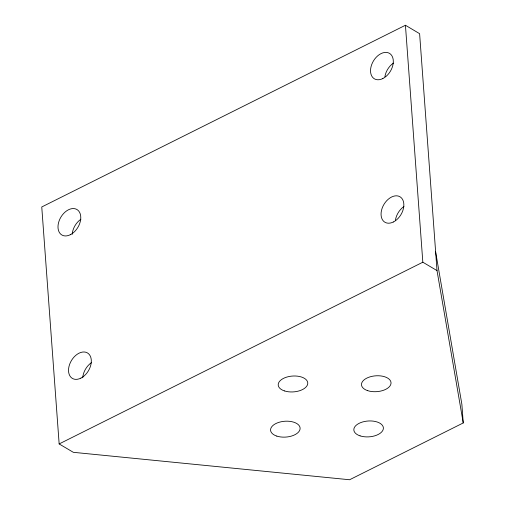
<?xml version="1.0" encoding="UTF-8"?>
<svg xmlns="http://www.w3.org/2000/svg" width="505" height="505" viewBox="0 0 505 505"><rect width="100%" height="100%" fill="white"/><g stroke="black" fill="none" stroke-linecap="round" stroke-linejoin="round"><path stroke-width="0.76" d="M463.243 422.944L437.008 270.579L419.611 33.677L405.433 25.25L41.757 206.968L59.154 443.933L73.332 452.316L349.599 479.75L463.243 422.944L461.873 404.303L435.638 251.932M59.154 443.933L422.83 262.209L437.008 270.579M405.433 25.25L422.83 262.209M395.415 220.199A14.809 9.923 -59.3 0 1 403.949 206.513M384.886 76.773A14.809 9.923 -59.3 0 1 393.414 63.087M82.732 377.765A14.809 9.923 -59.3 0 1 91.418 362.678M72.196 234.339A14.809 9.923 -59.3 0 1 80.882 219.252M70.302 234.724A14.809 9.923 -59.3 0 0 78.774 211.103A14.809 9.923 -59.3 0 0 59.085 220.938A14.809 9.923 -59.3 0 0 70.302 234.724M80.838 378.15A14.809 9.923 -59.3 0 0 89.303 354.523A14.809 9.923 -59.3 0 0 69.621 364.358A14.809 9.923 -59.3 0 0 80.838 378.15M393.37 221.985A14.809 9.923 -59.3 0 0 401.835 198.358A14.809 9.923 -59.3 0 0 382.152 208.193A14.809 9.923 -59.3 0 0 393.37 221.985M382.834 78.559A14.809 9.923 -59.3 0 0 391.306 54.938A14.809 9.923 -59.3 0 0 371.623 64.773A14.809 9.923 -59.3 0 0 382.834 78.559M360.084 435.865A14.809 7.935 -4.2 0 0 383.333 428.884A14.809 7.935 -4.2 0 0 362.42 422.028A14.809 7.935 -4.2 0 0 360.084 435.865M367.728 390.674A14.809 7.935 -4.2 0 0 390.977 383.693A14.809 7.935 -4.2 0 0 370.07 376.837A14.809 7.935 -4.2 0 0 367.728 390.674M276.809 436.105A14.809 7.935 -4.2 0 0 300.058 429.124A14.809 7.935 -4.2 0 0 279.151 422.268A14.809 7.935 -4.2 0 0 276.809 436.105M284.454 390.914A14.809 7.935 -4.2 0 0 307.709 383.933A14.809 7.935 -4.2 0 0 286.796 377.077A14.809 7.935 -4.2 0 0 284.454 390.914"/></g></svg>
